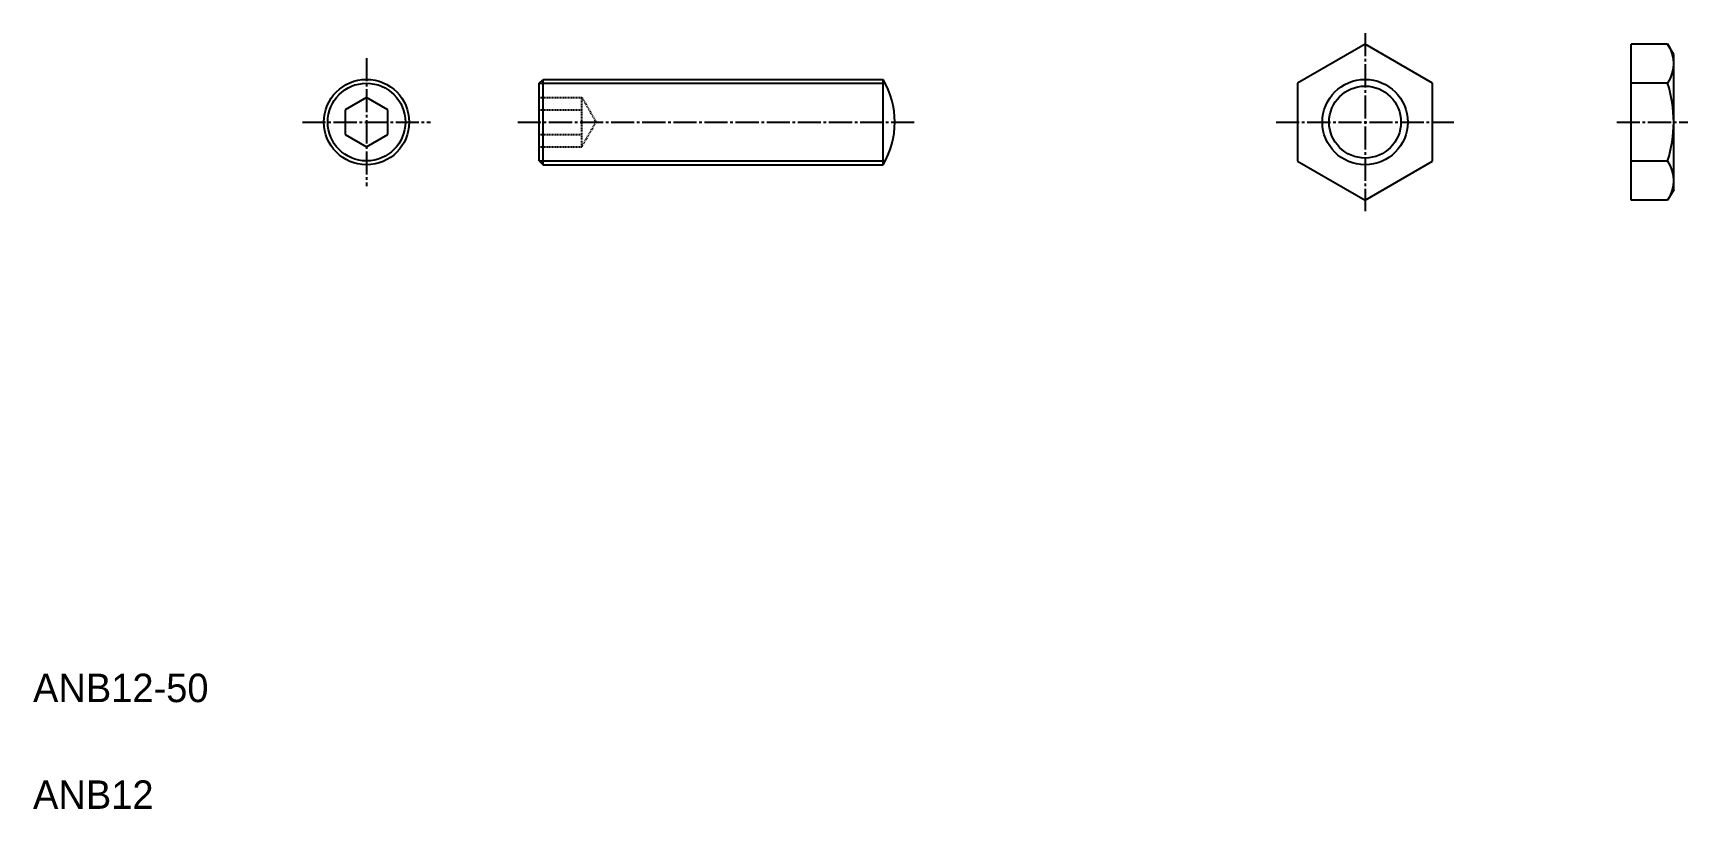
# Model space of a CAD drawing. Extents: x 10 to 243, y 10 to 119.
import ezdxf

# ---------------------------------------------------------------- set-up
doc = ezdxf.new("R2010")
doc.units = 0
doc.header["$LTSCALE"] = 0.25
doc.linetypes.add('CENTER', pattern=[17.5, 13, -1.5, 1.5, -1.5])
doc.linetypes.add('DASHED', pattern=[0.75, 0.5, -0.25])
doc.layers.get('0').update_dxf_attribs({"linetype": 'CONTINUOUS'})
doc.layers.add('CENTER', color=1, linetype='CENTER')

msp = doc.modelspace()

# ---------------------------------------------------------------- linework, layer by layer
at = {"color": 7, "linetype": 'CONTINUOUS'}
for p, q in [((197.32, 117.49), (187.82, 112.01)), ((206.82, 112.01), (197.32, 117.49)), ((234.72, 95.55), (234.72, 117.49)), ((239.87, 117.49), (234.72, 117.49)), ((240.72, 97.02), (240.72, 116.02)), ((81.18, 111.98), (81.72, 112.52)), ((81.18, 101.06), (81.18, 111.98)), ((81.72, 100.52), (81.72, 112.52)), ((81.72, 112.52), (129.57, 112.52)), ((129.57, 100.52), (129.57, 112.52)), ((187.82, 112.01), (187.82, 101.04)), ((206.82, 101.04), (206.82, 112.01)), ((239.87, 112.01), (234.72, 112.01)), ((56.9, 109.99), (53.9, 108.25)), ((59.9, 108.25), (56.9, 109.99)), ((53.9, 108.25), (53.9, 104.79)), ((59.9, 104.79), (59.9, 108.25)), ((53.9, 104.79), (56.9, 103.06)), ((56.9, 103.06), (59.9, 104.79)), ((81.18, 101.06), (81.72, 100.52)), ((81.72, 100.52), (129.57, 100.52)), ((187.82, 101.04), (197.32, 95.55)), ((197.32, 95.55), (206.82, 101.04)), ((239.87, 101.04), (234.72, 101.04)), ((239.87, 95.55), (234.72, 95.55))]:
    msp.add_line(p, q, dxfattribs=at)
for p, q in [((240.72, 116.02), (239.87, 117.49)), ((92.18, 106.52), (92.18, 106.52)), ((106.18, 106.52), (106.18, 106.52)), ((240.72, 97.02), (239.87, 95.55))]:
    msp.add_line(p, q)
at = {"color": 1, "linetype": 'CENTER'}
for p, q in [((56.9, 115.52), (56.9, 97.52)), ((47.9, 106.52), (65.9, 106.52)), ((78.18, 106.52), (134.18, 106.52))]:
    msp.add_line(p, q, dxfattribs=at)
at = {"color": 3, "linetype": 'CONTINUOUS'}
for p, q in [((81.18, 111.98), (129.87, 111.98)), ((81.18, 101.06), (129.87, 101.06))]:
    msp.add_line(p, q, dxfattribs=at)
at = {"color": 3, "linetype": 'DASHED'}
for p, q in [((81.18, 109.99), (87.18, 109.99)), ((87.18, 103.06), (87.18, 109.99)), ((87.18, 109.99), (89.18, 106.52)), ((81.18, 108.25), (87.18, 108.25)), ((81.18, 104.79), (87.18, 104.79)), ((87.18, 103.06), (89.18, 106.52)), ((81.18, 103.06), (87.18, 103.06))]:
    msp.add_line(p, q, dxfattribs=at)
at = {"color": 7, "linetype": 'CONTINUOUS'}
for centre, radius in [((56.9, 106.52), 6), ((197.32, 106.52), 5.05)]:
    msp.add_circle(centre, radius, dxfattribs=at)
at = {"color": 3, "linetype": 'CONTINUOUS'}
for centre, radius in [((56.9, 106.52), 5.46), ((197.32, 106.52), 6)]:
    msp.add_circle(centre, radius, dxfattribs=at)
for centre, radius, start, end in [((235.87, 114.75), 4.86, 325.6158, 34.3842), ((222.57, 106.52), 18.15, 342.4121, 17.5879), ((235.87, 98.29), 4.86, 325.6158, 34.3842)]:
    msp.add_arc(centre, radius, start, end)
at = {"color": 7, "linetype": 'CONTINUOUS'}
msp.add_arc((119.18, 106.52), 12, 330, 30, dxfattribs=at)
at = {"layer": 'CENTER', "color": 1, "linetype": 'CENTER'}
for p, q in [((197.32, 119.02), (197.32, 94.02)), ((184.82, 106.52), (209.82, 106.52)), ((232.72, 106.52), (242.72, 106.52))]:
    msp.add_line(p, q, dxfattribs=at)

# ---------------------------------------------------------------- texts
for s, p in [('ANB12-50', (10, 25)), ('ANB12', (10, 10))]:
    msp.add_text(s, height=4).set_placement(p)

doc.saveas('drawing.dxf')
